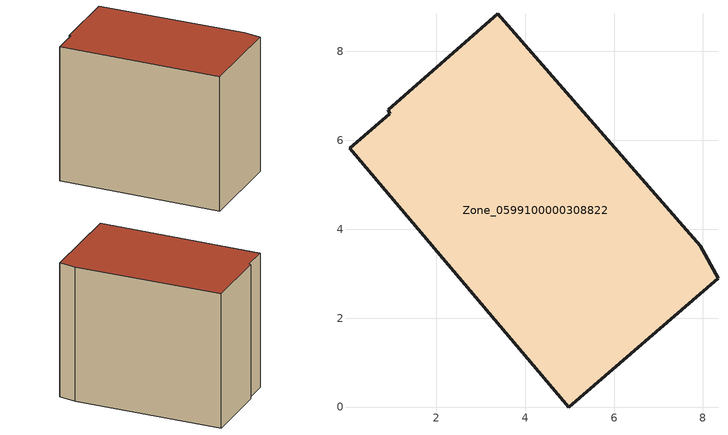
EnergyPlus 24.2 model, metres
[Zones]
Zone_0599100000308822
 floor ground (C_G): 7.93,3.62 8.34,2.9 4.98,0 0.05,5.82 0.96,6.6 0.92,6.68 3.39,8.84 z0
 wall outside (C_F): 3.39,8.84 0.92,6.68 0.96,6.6 0.05,5.82 4.98,0 8.34,2.9 7.93,3.62 3.39,8.84 z0:6.45
 roof outside (C_R): 8.34,2.9 7.93,3.62 3.39,8.84 0.92,6.68 0.96,6.6 0.05,5.82 4.98,0 z6.45
[BUILDING]
Pand.0599100000308822: North Axis=0; Terrain=City; Loads Convergence Tolerance Value=0.04; Temperature Convergence Tolerance Value=0.4; Solar Distribution=FullExterior; Maximum Number of Warmup Days=25; Minimum Number of Warmup Days=1
[Site:Location]
Rotterdam.The.Hague.AP_ZH_NLD Design_Conditions: Latitude=51.96; Longitude=4.45; Time Zone=1; Elevation=-4.5
[SITE:GROUNDTEMPERATURE:BUILDINGSURFACE]
18, 18, 18, 18, 18, 18, 18, 18, 18, 18, 18, 18
[MATERIAL] Thermal Absorptance=0.9; Solar Absorptance=0.7; Visible Absorptance=0.7
Name | Roughness | Thickness | Conductivity | Density | Specific Heat
G.TI.1946 | MediumSmooth | 0.15 | 1 | 540 | 1210
F.TI.1946 | Rough | 0.3 | 0.857143 | 1920 | 840
R.TI.1946 | MediumRough | 0.2 | 0.1 | 1500 | 1000
[CONSTRUCTION]
C_G: G.TI.1946
C_F: F.TI.1946
C_R: R.TI.1946
[ZONE]
Zone_0599100000308822: Type=1; Multiplier=1; Ceiling Height=Autocalculate; Volume=Autocalculate; Floor Area=autocalculate; Part of Total Floor Area=Yes
[ZONEINFILTRATION:DESIGNFLOWRATE]
Infil_Zone_0599100000308822: Zone or ZoneList or Space or SpaceList=Zone_0599100000308822; Schedule=AlwaysOn; Design Flow Rate Calculation Method=Flow/Area; Flow Rate per Floor Area=0.003; Constant Term Coefficient=1; Temperature Term Coefficient=0; Velocity Term Coefficient=0; Velocity Squared Term Coefficient=0
[HVACTEMPLATE:ZONE:IDEALLOADSAIRSYSTEM]
Zone_0599100000308822: Maximum Heating Supply Air Temperature=50; Minimum Cooling Supply Air Temperature=13; Maximum Heating Supply Air Humidity Ratio=0.0156; Minimum Cooling Supply Air Humidity Ratio=0.0077; Heating Limit=NoLimit; Cooling Limit=NoLimit; Dehumidification Control Type=ConstantSensibleHeatRatio; Cooling Sensible Heat Ratio=0.7; Dehumidification Setpoint=60; Humidification Control Type=None; Humidification Setpoint=30; Outdoor Air Method=None; Outdoor Air Flow Rate per Person=0.00944; Outdoor Air Flow Rate per Zone Floor Area=0; Outdoor Air Flow Rate per Zone=0; Demand Controlled Ventilation Type=None; Outdoor Air Economizer Type=NoEconomizer; Heat Recovery Type=None; Sensible Heat Recovery Effectiveness=0.7; Latent Heat Recovery Effectiveness=0.65
[ZONECONTROL:THERMOSTAT]
ThermostatControl_Zone_0599100000308822: Zone or ZoneList=Zone_0599100000308822; Control Type Schedule=DualSetpointControlType; Control 1=Thermostat_Zone_0599100000308822; Temperature Difference Between Cutout And Setpoint=0
[THERMOSTATSETPOINT:DUALSETPOINT]
Thermostat_Zone_0599100000308822: Heating Setpoint Temperature Schedule=HeatingSetpoint_Zone_0599100000308822; Cooling Setpoint Temperature Schedule=CoolingSetpoint_Zone_0599100000308822
[SCHEDULE:COMPACT]
HeatingSetpoint_Zone_0599100000308822: Through: 12/31, For: AllDays, Until: 24:00, 21
CoolingSetpoint_Zone_0599100000308822: Through: 12/31, For: AllDays, Until: 24:00, 24
DualSetpointControlType: Through: 12/31, For: AllDays, Until: 24:00, 4
AlwaysOn: Through: 12/31, For: AllDays, Until: 24:00, 1
